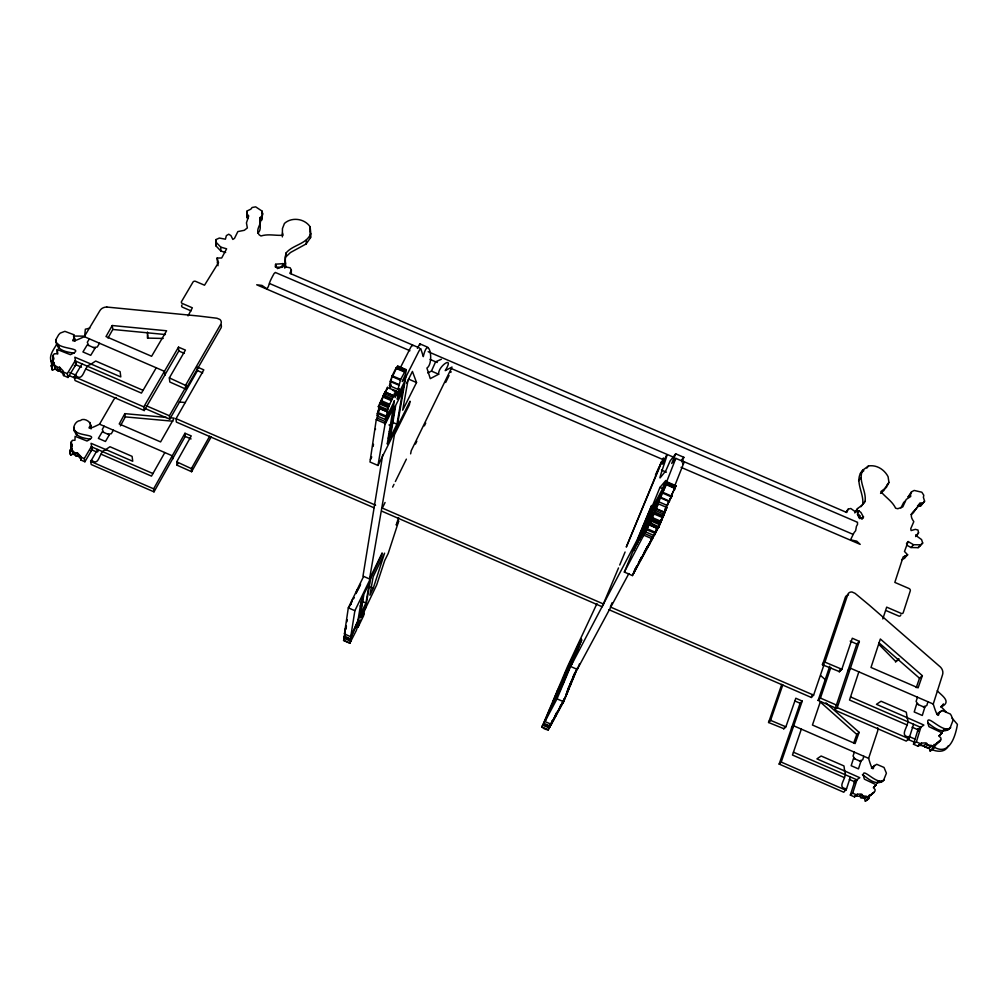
<?xml version="1.0" encoding="UTF-8"?>
<svg xmlns="http://www.w3.org/2000/svg" width="1008" height="1008" viewBox="0 0 1008 1008"><rect width="100%" height="100%" fill="white"/><g stroke="black" fill="none" stroke-linecap="round" stroke-linejoin="round"><path stroke-width="1.5" d="M147.458 332.023L147.445 338.096L163.17 338.449M147.848 337.743L147.735 334.845M441.34 359.264L435.62 361.809L431.437 371.095L427.745 372.947M257.67 233.239C263.592 228.526 256.788 220.122 261.664 216.115L262.66 213.809L261.967 211.037L255.654 206.854L252.113 207.497L250.841 209.16L247.199 210.911L246.784 217.022L247.691 218.66L246.784 213.041M259.724 221.495L261.614 220.072L261.664 216.115M261.929 213.683L261.967 211.037M90.367 439.148C84.47 438.316 76.999 437.296 74.466 431.273C72.311 427.09 75.65 420.727 80.338 420.563C83.236 417.564 89.939 420.966 90.531 424.62L91.048 428.954M90.569 425.666L91.136 427.858L89.964 422.428M262.66 213.809L261.614 220.072M74.176 353.14C67.7 352.17 59.485 351.086 56.662 344.509L55.692 339.973L58.64 334.782L60.228 333.106L64.877 331.342L73.735 334.669L74.731 340.843M74.453 338.6L75.071 340.969L73.735 334.669M247.678 214.691L248.724 215.914L246.443 222.907L247.351 227.921L244.314 230.303L237.85 231.588L234.499 238.354L232.835 239.425L230.945 235.607L228.74 234.221L226.372 235.607L225.414 239.198L219.341 238.052L216.052 239.564L216.002 242.172L220.777 247.136L226.624 248.812L221.684 258.01L217.136 258.023L218.522 262.609L204.523 285.214L195.615 281.371A1.953 1.663 1.2 0 0 193.057 281.975L181.478 301.644A1.676 1.436 0.4 0 0 182.297 303.471L192.352 307.805L188.03 315.869M217.249 261.891L218.03 265.721M860.895 506.734L865.053 501.417C866.691 490.757 857.619 480.69 862.722 470.194L868.455 465.986C876.595 464.537 884.356 469.564 888.073 476.645L888.955 482.441L886.372 487.431L880.879 491.564C885.616 497.473 892.256 501.14 895.621 508.208L897.788 508.725L902.803 506.873L906.205 499.451L910.703 496.49L910.476 494.134L911.56 491.828L914.193 490.442L921.829 492.219L923.794 495.256L923.391 497.322L924.588 501.19L920.669 505.89L917.406 506.192L919.939 503.257L923.227 502.954M275.411 267.12L275.864 264.159L282.971 263.668A3.679 3.137 5.1 0 1 282.996 264.524L281.207 267.019A7.245 6.161 5 0 1 279.632 267.548L276.419 267.12L275.474 264.575M275.537 266.893L275.612 264.335M282.845 266.049L282.933 263.504M284.747 268.141L285.554 266.944L285.214 257.292L286.058 252.983C292.912 244.679 306.281 244.402 310.792 233.73L310.149 226.863C304.756 218.572 291.766 216.707 284.445 223.436L282.442 228.589L282.353 236.905M285.554 266.944L285.075 261.135L286.058 252.983M384.035 394.897L383.846 395.665M291.224 273.937L291.375 270.131L290.178 267.8L284.533 266.729L283.903 265.822L285.692 263.113M72.047 447.88L71.555 450.311L70.888 447.136L71.719 444.226L70.951 442.777L72.362 440.307L74.957 440.269L75.109 436.313L87.016 441.013C102.501 433.062 74.038 437.598 73.811 428.047L73.66 427.48M53.903 362.389L53.348 365.009L52.529 361.154L53.474 358.016L52.63 356.441L54.193 353.795L57.065 353.77L57.254 349.499L70.384 354.677C88.112 346.802 56.057 350.595 55.856 340.591L55.692 339.973M285.919 256.838L290.468 252.517L306.18 243.936L306.394 240.043M549.297 727.511L550.091 726.062L549.688 727.322C542.405 720.859 537.856 728.419 548.226 729.905L549.297 727.511L543.01 724.865M309.985 229.484L310.149 226.863M306.18 243.936L310.565 237.623L310.792 233.73M78.536 454.973L78.435 455.641M344.358 637.812L350.771 640.798L349.814 643.23L343.577 640.508L344.522 638.064M675.914 485.73L674.44 490.014M681.95 462.067L683.84 457.304L675.7 453.814L670.144 460.908L665.784 470.849L660.316 477.641C657.418 481.723 674.982 435.506 662.483 464.096L663.453 457.972L626.283 547.067L661.5 461.777L660.82 463.189M358.004 620.21L359.856 615.913L361.872 603.893L360.272 606.551L358.042 620.021C356.164 627.404 349.776 638.014 350.771 640.798M387.463 387.727L396.043 390.776L395.086 397.543L399.382 388.735L397.971 389.39L389.466 385.623L391.847 376.463L395.136 369.747L396.396 367.718L405.04 371.398L406.3 369.684L405.506 374.233L402.242 381.553L405.758 377.219L418.635 351.704A8.102 0.97 -66.9 0 1 420.815 348.73L423.297 356.63C428.589 333.32 434.826 362.83 426.913 368.071L430.29 378.63L438.669 374.22C437.699 366.37 455.288 354.274 445.208 370.629L452 367.051L411.239 450.677L410.621 453.852M940.01 741.107L936.104 743.841L940.741 739.922L940.981 738.133L938.977 735.979L942.178 732.929L928.948 726.667C922.66 708.145 942.43 734.656 950.103 727.889L953.051 720.329L951.338 715.604L950.317 714.017L942.178 710.539L936.974 714.105L942.178 710.539M384.968 393.473C385.333 390.789 381.893 398.878 383.582 396.232M397.971 389.39L400.667 379.386L405.04 371.398M673.646 490.354L674.755 488.313L667.321 505.487L658.766 501.795L667.346 482.038L675.902 485.743L675.259 486.914M675.7 453.814L671.706 463.453L675.801 458.338L684.205 461.992L675.36 484.268M384.98 392.011L393.889 395.804L384.98 392.011L378.328 406.703L386.87 410.382L387.866 408.958L387.488 411.692L378.643 408.139L379.348 405.279L378.328 406.703M350.62 640.546L343.917 637.447L345.404 633.44M356.341 625.124L350.746 636.716L344.434 633.956L348.314 607.837L363.623 576.387M378.378 415.485L376.261 419.643L369.974 461.992L377.975 465.457L410.029 401.222L409.374 404.813L394.418 434.801L369.52 578.957L362.981 576.11L382.738 454.658M378.983 408.026L376.816 415.85L385.27 419.504L392.591 404.989L391.457 411.755L385.106 424.393L385.484 421.684L391.961 408.82M345.253 631.399L344.434 633.956M376.753 420.235L377.08 418.043L385.484 421.684L377.975 465.457M346.941 621.747L347.243 619.693M373.162 446.431L373.477 444.289M649.631 543.123L649.757 541.939A16.569 0.718 -66.7 0 0 649.669 542.065M352.876 598.525L350.658 604.472M356.189 593.536L356.593 590.94M356.857 592.175L357.26 589.579M392.994 409.387L395.035 406.123L391.684 426.107L389.227 432.054L394.38 400.68L392.54 405.266M350.746 636.716L354.879 610.709L381.692 555.395L382.145 552.938L369.52 578.957M385.27 419.504L387.488 411.692M351.376 635.393L356.593 623.498M551.351 723.391L550.418 725.621L551.061 723.782M360.914 602.671L363.334 595.148L360.247 606.073L361.998 603.099L362.741 598.727M382.536 398.5L382.246 399.546M554.942 717.368L555.824 715.302M365.929 603.011L369.432 582.826L363.938 594.166L360.574 614.099L365.929 603.011L362.149 601.373M396.938 424.217L402.583 391.684L395.716 405.342L390.31 437.497L396.938 424.217L392.956 422.491M349.814 643.23L356.252 630.63L359.667 620.449L360.247 619.933L358.004 627.266L363.661 615.636L364.077 613.242L361.822 617.551L365.463 608.492L370.805 577.861M397.039 427.253L405.758 377.219M390.613 381.818L390.613 384.048M358.042 620.021L356.013 627.115M408.001 380.192L402.683 410.218L416.531 382.536L412.423 371.423L406.539 383.279M658.526 527.612L659.081 525.987L657.77 528.608L649.165 524.891C650.16 519.775 652.604 526.088 658.526 527.612L664.927 512.329L656.208 508.687M657.77 528.608L649.19 524.626L645.674 531.922L654.217 535.613L657.783 528.331M246.784 217.022L247.199 210.911M675.826 458.388L662.067 493.479L667.321 482.051M870.143 794.632L868.493 797.227L874.906 791.255L875.146 789.604L873.369 787.639L876.317 784.829L864.373 779.146C858.917 762.174 876.519 786.416 883.613 780.167L886.41 773.224L884.016 767.441L876.67 764.291L871.378 768.146M656.296 508.612L649.883 523.883M380.192 404.662L380.243 404.435A7.346 0.945 -66.6 0 0 380.331 403.906M351.049 604.334L351.187 603.691L350.948 604.397M865.053 501.417L862.709 504.365C864.322 492.975 853.385 480.287 862.722 470.194M392.036 377.471L395.64 369.911M386.87 410.382L393.838 395.451M451.067 371.599L450.828 372.469M862.319 504.97L857.493 508.586L856.649 511.749L855.515 511.888L850.777 508.486L848.144 509.204L845.851 512.14M854.822 512.933L857.493 508.586M907.162 717.646L906.293 712.177L881.042 701.24L876.443 704.327L906.557 717.381C912.416 723.895 896.679 735.802 909.518 737.113L909.077 738.776L906.242 741.094L834.737 710.073L856.813 644.049L859.37 641.365L852.302 638.24L841.919 669.01L839.412 671.605L822.49 664.751L845.384 597.139A4.813 4.196 38.8 0 1 847.526 595.111A4.914 4.284 38.8 0 1 848.522 594.871M667.636 504.139L667.321 505.487M844.679 770.969L843.961 765.941L821.142 756.013L816.908 758.873L844.124 770.717C849.379 776.74 834.838 787.525 846.531 788.798L843.784 792.225L779.146 764.077L800.113 703.282L802.217 701.089L795.816 698.242L785.963 726.592L783.896 728.721L768.587 722.497L781.767 684.344M555.912 715.088L556.542 713.135L556.013 714.571M655.994 531.859L657.178 528.658L656.586 530.41M284.785 266.339L284.823 264.965M390.965 385.094L389.894 388.408M637.056 565.967L636.489 567.491M556.013 714.836L556.718 713.084M918.175 746.273L918.59 745.403L923.845 745.567L925.092 747.155L929.2 748.062L930.044 750.935L932.98 748.654L932.135 745.769L928.003 744.874L925.571 742.883L921.476 743.11L918.175 746.273L913.487 744.232L917.973 729.742L920.833 727.398L850.55 696.931M927.952 701.757L926.755 705.65L923.278 706.759M913.487 744.232L916.348 741.938L920.833 727.398M562.754 702.689L563.938 700.031M943.362 703.886L943.022 704.668M917.444 697.208L916.096 701.505L918.401 704.642M909.518 737.113L913.588 724.248M939.91 711.698L939.053 712.58C938.41 721.627 933.937 706.117 933.244 704.038L942.556 674.717A7.61 6.552 43.8 0 0 940.527 667.132L869.11 605.002L855.036 593.334L852.062 592.011A4.939 4.297 38.7 0 0 850.021 592.263A4.838 4.221 38.7 0 0 847.867 594.292L824.935 662.13L822.49 664.751M549.902 725.999L550.532 724.235M550.721 724.815L551.225 723.353M863.843 756.277L862.684 759.856L859.496 760.901M854.57 796.925L854.96 796.131L859.748 796.257L860.857 797.706L864.587 798.512L865.305 801.146L867.712 799.294L866.981 796.648L863.239 795.829L861.046 794.027L857.329 794.241L854.57 796.925L850.336 795.073L852.68 793.195L856.976 779.839L793.447 752.195M373.325 588.08L384.577 553.165L373.162 576.74L369.886 595.211L373.325 588.08L370.831 586.984M548.226 729.905L550.431 724.387M850.336 795.073L854.62 781.767L856.976 779.839M398.626 517.532L396.207 524.992L398.727 521.048L388.193 553.48L384.691 560.574L376.715 584.854L365.463 608.492M854.33 752.144L853.045 756.101L855.086 758.986M550.066 726.037L551.225 723.542M550.746 724.223L550.154 725.823M882.806 618.925L886.675 607.144L901.202 613.406A1.701 1.474 40.5 0 0 903.193 612.763L910.3 590.789A1.978 1.701 39.6 0 0 908.977 588.496L894.827 582.397L903.143 556.933L907.654 554.828L904.491 551.477L908.158 541.561L913.538 544.711L920.707 544.837L922.685 543.022L921.564 539.57L916.436 535.878L918.553 532.728L917.973 530.044L915.365 529.364L911.093 530.573L910.766 528.633L913.815 521.615C906.62 512.051 917.028 511.283 919.939 503.257M846.531 788.798L850.424 776.992M563.182 702.097L563.888 700.157M874.579 765.362L873.785 766.181C873.092 774.472 869.211 760.284 868.619 758.356L877.552 731.367A6.892 6.073 45.9 0 0 877.691 727.826M858.854 671.845L849.53 700.018L906.973 724.916M834.737 710.073L837.257 707.629L859.37 641.365M661.223 520.985L660.379 522.938L662.143 518.843L659.9 523.48M863.465 517.066L860.958 512.492L858.955 510.955A3.742 3.213 35.4 0 0 858.287 511.522L857.594 514.534A7.358 6.313 35.5 0 0 858.287 516.046C858.854 520.43 866.225 515.302 861.903 519.007M839.412 671.605L840.181 669.312M900.787 614.918L900.635 615.371A1.701 1.462 40.6 0 1 898.657 616.001L886.347 610.697M835.745 708.07L818.131 700.421L829.76 666.212M818.131 700.421L820.436 698.09L830.781 667.598M820.361 701.719L812.448 725.029L855.086 743.551L859.131 732.362L825.93 702.866M801.335 729.124L792.477 755.03L844.402 777.622M608.92 609.676L811.339 697.473L813.607 695.129L824.027 664.663M811.339 697.473L812.36 694.512M385.736 392.44L386.518 390.487M672.235 494.134L671.908 494.966M779.146 764.077L781.213 762.073L802.217 701.089M900.925 507.944L903.71 502.412L905.423 501.026M916.234 687.645L919.523 678.233L922.358 675.688L880.337 638.996L871 667.46L918.112 687.847L922.358 675.688M653.108 513.689L643.331 535.903L651.848 516.827L645.674 531.922M768.587 722.497L770.591 720.355L782.838 684.785M655.943 531.997L658.174 526.529L656.662 530.321M658.438 526.604L657.884 528.053L658.526 526.667L658.186 527.297M211.214 436.88L191.608 471.706L177.093 465.23L176.728 461.84L191.255 435.922L184.968 433.264L185.207 436.439L153.997 491.854L91.237 464.524L90.632 461.399L91.476 460.089C100.094 467.51 98.507 449.984 106.331 449.782L132.741 461.273L132.098 456.359L109.948 446.733L105.802 449.555M571.12 682.34L571.738 680.917L570.982 682.681M853.776 742.808L856.8 734.441L859.131 732.362M379.512 406.678L379.121 407.786L379.55 406.93M563.737 700.497L562.88 702.4M291.375 270.131L289.838 273.307L846.77 512.505L848.144 509.204M550.834 723.782L551.074 723.139L550.859 723.92M660.555 521.64L659.66 523.832M915.629 536.609L918.553 532.728M221.143 324.992A4.75 4.095 1.4 0 1 221.042 327.865L185.787 389.088L169.785 381.994L169.357 377.899L185.422 350.091L178.492 347.155L178.781 351.011L144.232 410.546L75.008 380.52L74.277 376.715L75.222 375.304C84.609 383.443 83.11 364.417 91.678 364.304L120.796 376.929L120.103 371.612L95.697 361.04L91.098 364.064M664.726 510.413L665.242 509.103M649.681 520.141L651.017 516.55L639.173 540.023L649.53 520.405M345.089 637.321L343.577 640.508M548.995 711.346L549.725 709.393M659.749 522.85L660.164 521.842M551.893 721.904L552.296 721.073M551.237 723.164L551.048 723.794M659.761 523.328L660.442 521.564M662.773 517.406L664.461 513.261L662.722 516.436M572.38 678.964L572.04 679.946M656.447 530.662L655.742 532.388M384.615 394.619L384.451 395.023A14.503 1.877 -66.7 0 1 384.262 395.514M152.939 473.546L91.3 446.72L91.892 449.883L84.886 461.765L80.791 459.976L81.119 459.169L77.931 455.868L76.154 456.044L73.143 453.928L70.736 455.162L69.716 451.345L70.321 449.782L72.248 448.925L70.888 447.136M70.396 454.495L70.321 449.782M662.747 517.28L663.592 515.39M859.509 518.616L859.081 516.6M948.137 729.212L947.117 730.233C940.099 732.602 933.471 727.297 928.129 723.064M564.001 699.854L564.48 698.456A19.013 0.643 -66.9 0 0 564.505 698.33M659.32 524.588L658.715 526.075M670.874 496.528L671.315 495.394M550.91 724.349L551.212 723.694M550.67 724.198L550.368 724.966M671.492 495.218L671.063 496.478L671.668 495.344M80.791 459.976L80.476 456.032L77.288 452.718L75.487 452.894L71.681 450.992L70.056 452.012L70.736 455.162M554.022 718.502L553.909 718.578M391.608 378.743L390.865 380.533M550.544 724.865L550.771 724.273L550.406 725.231M570.805 682.958L570.503 683.802L570.843 683.008M882.113 781.15L881.168 782.095C874.062 784.577 867.951 778.34 862.382 774.648M143.073 390.335L75.083 360.877L75.814 364.72L68.015 377.483L63.504 375.53L63.869 374.661L60.367 371.057L58.388 371.234L55.075 368.928L52.429 370.238L51.219 365.677L51.899 364.001L54.029 363.094L52.529 361.154M649.177 543.803L648.623 545.152M628.891 573.514L577.244 669.375L570.654 666.502L637.27 539.708L651.697 505.411L624.343 572.078L632.432 575.581L652.428 538.902L656.372 529.2M645.107 550.784L643.709 554.236L645.296 551.326M647.023 546.752L645.007 551.401M647.212 546.916L645.8 550.381L648.988 543.577M648.837 545.404L651.168 539.671M649.366 544.433L652.277 537.264M652.352 537.793L651.785 539.242L652.126 538.537M654.217 535.613L657.594 527.297M664.587 510.451L667.258 504.34M658.715 525.659L659.169 524.651L658.766 525.332M381.566 400.756L380.722 402.343L381.44 400.151M624.343 572.078L644.591 533.56L653.108 537.226C649.467 544.572 654.457 533.572 652.705 537.012M632.432 575.581L635.317 568.487M633.541 573.476L635.242 569.306M634.032 572.582L636.854 565.627M639.009 561.998L637.623 565.412L639.16 562.577M641.315 557.273L638.896 562.615M641.05 558.243L639.652 561.67L641.214 558.823M643.079 554.526L641.68 557.966L643.255 555.08M643.495 554.148L644.981 550.519M648.245 545.819L647.716 547.142L648.371 545.756M555.093 715.894L555.358 715.138L554.854 716.449M612.146 602.645L610.369 606.992L813.607 695.129M659.975 487.381L648.194 516.121L662.067 489.611L665.797 480.488L659.975 487.381L662.647 488.527M659.786 495.898L654.066 510.035L662.42 490.871M636.565 567.05L636.993 565.967L636.527 566.874M665.973 509.317L664.713 512.278M555.66 715.504L554.526 717.973M569.596 686.511L566.345 694.411L567.592 692.118M575.341 672.475L569.066 686.851M381.793 511.169L602.192 606.766L618.521 567.92M619.718 565.022L625.086 552.006M562.741 703.307L566.962 693.277M570.465 684.482L576.589 669.829M552.119 704.857L544.963 721.526L551.326 724.311L563.636 701.744L577.609 667.876M577.244 669.375L579.575 663.73M635.267 569.797L636.237 568.109M63.504 375.53L63.088 370.831L59.573 367.227L57.595 367.403L55.112 365.463L53.386 365.324L51.597 366.408L52.429 370.238M549.688 727.322L552.586 720.695M551.326 724.311L553.531 718.981M553.064 720.544L554.526 717.028M553.241 720.745L556.492 712.87M557.437 711.572L555.005 717.217M557.953 711.648L560.536 705.575M560.776 705.55L558.23 711.131M561.708 703.823L560.435 706.734M563.396 700.321L559.503 708.813M564.392 698.468L560.801 706.419M562.918 702.223L562.162 704.151L563.611 700.799M671.895 494.21L672.349 493.114M658.766 501.795L659.106 500.459L655.162 509.683L658.312 503.811L666.918 507.528L664.927 512.329M378.076 411.894L378.832 410.105A7.384 0.945 -66.6 0 1 379.298 409.046L379.499 408.593M541.926 727.159L567.353 666.968L596.975 603.553M543.136 724.639L550.015 708.863M557.651 690.543L552.964 701.896L559.125 687.708M544.963 721.526L557.008 698.859L581.767 639.702L570.654 666.502M570.125 684.331L570.692 682.983M658.312 503.811L656.636 507.73M393.889 395.804L396.043 390.776M571.045 682.164L571.675 681.055M551.741 722.282L552.308 720.934M346.223 628.526L346.21 628.853M659.723 524.248L659.812 523.946A19.417 0.869 -66.7 0 1 660.568 522.182L660.908 521.401M551.943 722.144L552.056 721.148M572.116 679.77L572.531 678.8M648.623 544.799L649.051 543.803L648.724 544.711M660.202 522.346L659.824 523.177M556.088 714.42L556.643 713.16M657.77 527.902L658.312 526.73M381.667 400.945L381.339 401.726A19.303 2.507 -66.7 0 1 381.011 402.444M552.094 704.882L559.503 690.052L550.053 708.788M555.925 713.727L555.912 713.891M662.508 517.444L661.689 519.385A16.72 0.743 -66.7 0 1 660.668 521.741M672.386 494.764L670.912 497.977M566.861 691.967L568.424 688.363M665.708 507.982L667.447 504.252M671.53 495.886L670.887 497.322M651.722 517.066L653.713 512.53L653.171 513.551M57.809 353.947L57.254 349.499M417.388 348.34L419.807 343.829L427.846 347.281M567.857 689.018L569.457 685.44M570.024 684.167L571.624 680.576M572.821 677.729L573.892 675.335M573.035 677.628L573.867 675.801M658.665 526.226L659.219 525.004M546.311 718.654L545.53 720.178M345.24 634.423L344.61 635.872M655.452 475.033L659.207 466.729M552.699 721.438L551.893 722.95M670.723 498.368L667.699 503.446M661.765 518.855L662.319 517.671M658.678 526.34L659.471 524.689M659.824 465.343L660.404 464.071M564.971 697.725L565.286 697.032L564.984 697.624M381.641 399.71L382.536 398.336M938.965 735.815L942.178 732.929M377.912 412.461L378.567 411.138M672.815 492.055L673.231 491.161M572.998 677.855L573.451 676.897M664.537 512.644L663.844 514.067M346.286 625.59L346.223 626.018M873.659 787.248L876.317 784.829M378.781 410.344L379.436 408.971M660.757 520.519L661.147 519.737M366.307 603.666L360.335 617.866L365.753 606.879M387.538 387.11L385.321 391.784M353.707 598.626L354.224 597.568M357.777 590.159L360.423 584.716M345.215 629.231L346.45 626.674M345.114 629.874L346.349 627.329M348.856 607.698L352.031 601.171M357.223 590.839L360.536 584.035M415.435 444.062L416.808 441.252M424.355 425.867L425.729 423.07M445.649 382.498L449.077 375.505M385.069 502.501L382.322 508.095L603.603 604.057M392.629 487.116L394.002 484.319M395.375 481.522L406.375 459.144M74.554 429.975L74.466 431.273M404.258 385.799L397.253 399.307L397.984 394.997L405.254 380.117M370.415 459.61L371.763 456.939M344.257 636.754L343.917 637.447M930.044 750.935L934.63 746.802L933.849 744.584L936.419 744.383L939.053 741.548M930.863 750.721L934.63 746.802M401.121 366.232L410.319 348.125A8.102 1.008 -66.9 0 1 412.537 345.164L412.789 345.832M378 412.033L378.529 410.999M916.461 508.208L913.311 512.858L910.917 514.496M378.655 410.747L379.525 409.261M673.747 489.737L674.264 488.741M865.305 801.146L868.468 799.092L869.249 797.58L868.568 795.551L870.899 795.362M277.439 268.619L279.216 267.586M664.133 513.841L663.44 515.327A14.591 0.655 -66.7 0 0 662.747 516.902M56.763 343.111L56.662 344.509M885.893 486.688L883.953 490.417L880.551 493.391M556.907 691.954L571.045 665.015M640.609 532.426L663.755 488.326M561.897 685.516L558.634 692.559L563.548 682.391L560.196 689.548M648.711 522.761L650.072 520.178M574.031 674.516L577.634 667.813M573.149 676.557L574.61 673.835M570.188 685.125L571.397 682.87M569.608 686.524L570.818 684.281M660.467 520.607L661.097 519.435M120.406 425.893L125.294 416.896L124.828 413.645L166.446 417.425M566.735 692.395L568.55 689.044M663.793 513.286L666.918 507.528M567.882 690.694L569.092 688.451M565.816 694.764L567.441 691.778M124.828 413.645L119.221 423.952L160.6 441.92L174.157 418.131L169.533 417.715M375.304 429.547L375.341 429.471A5.645 0.706 -66.6 0 1 375.518 428.854M557.903 710.842L558.23 710.224L555.723 715.743M563.018 701.417L563.359 700.787M639.475 560.864L640.004 559.881M645.574 549.637L646.128 548.617M640.937 558.86L641.466 557.89M647.111 547.52L647.653 546.525M396.547 367.744L397.795 366.005L406.3 369.684M191.608 471.706L191.394 468.632L209.689 436.199M178.088 463L177.093 465.23M396.749 368.563L396.283 369.369M112.228 325.521L106.004 336.571L151.603 356.29L166.61 330.775L112.228 325.521L112.795 329.465L107.982 338.033M670.396 498.33L669.803 499.111M153.997 491.854L153.632 488.83L184.968 433.264M164.833 452.554L151.49 476.116L101.077 454.18M373.905 507.742L176.337 422.062L176.06 418.648L203.818 369.873L198.589 367.618M185.787 389.088L185.522 385.358L220.928 323.959A4.763 4.108 1.4 0 0 221.029 321.073A4.864 4.196 1.4 0 0 219.883 319.46L216.959 318.238L199.118 316.071L106.798 307.049M145.127 408.517L169.735 419.189L169.42 415.762L186.442 385.988M169.735 419.189L197.48 370.616L197.278 367.051M181.969 304.996L181.742 305.399A1.663 1.424 0.3 0 0 182.549 307.226L191.066 310.892M56.826 344.119C53.626 349.65 46.57 358.18 53.348 363.976M90.455 425.729C84.798 431.726 97.763 425.048 99.54 424.192L113.589 399.924A6.766 5.884 -4.8 0 1 116.109 397.48M91.476 460.089L97.637 449.48L98.015 451.584M144.232 410.546L143.791 406.867L178.492 347.155M156.253 367.794L141.448 393.107L85.856 369.004M113.375 430.202L111.296 433.742L107.856 434.209M84.886 461.765L84.256 458.627L91.3 446.72M104.164 426.208L102.287 429.395L103.585 432.344M74.252 338.234C67.99 344.673 82.341 337.529 84.281 336.647L99.893 310.653A7.459 6.338 -2.9 0 1 106.798 307.049M75.222 375.304L82.076 363.901M99.54 343.249L97.234 347.054L93.429 347.521M68.015 377.483L67.259 373.666L75.083 360.877M89.384 338.864L87.293 342.292L88.717 345.479M937.049 743.4L940.741 739.922M872.487 793.145L871.807 794.216L874.226 792.338M391.457 411.755L392.944 409.702M948.011 746.071C945.365 752.548 937.352 751.943 931.997 749.624M378.756 410.81L379.462 410.067M922.685 543.022L918.137 547.659L910.993 547.533L906.557 545.026M866.893 468.027L868.455 465.986M858.589 480.74L860.895 477.716M920.669 505.89L924.588 501.19M857.569 512.833L859.118 510.867M886.536 485.44L888.955 482.441M861.991 518.755L863.554 516.814M681.433 460.139L682.403 458.968M683.197 458.023L683.84 457.304M911.56 491.828L907.969 497.108L910.476 494.134M682.592 463.768L684.18 461.941M918.779 506.356L921.325 503.42M906.482 543.451L908.158 541.561M910.993 547.533L913.538 544.711M901.618 559.654L903.962 558.671L907.654 554.828M918.137 547.659L920.707 544.837M768.55 721.904L770.54 719.75M822.44 664.096L824.884 661.475M783.594 728.86L785.963 726.592M839.084 671.744L841.919 669.01M940.653 706.961L942.757 704.92M855.175 511.522L856.775 509.998M390.676 384.779L389.504 385.749M898.909 658.778L895.797 661.538L878.762 644.251M895.495 661.979L898.657 659.345M854.96 796.131L857.329 794.241M918.59 745.403L921.476 743.11M859.748 796.257L862.117 794.38M876.67 782.901L879.102 780.973M923.845 745.567L926.755 743.274M942.19 731.09L945.151 728.746M877.313 782.914L879.745 780.998M942.896 731.115L945.869 728.771M860.857 797.706L863.239 795.829M925.092 747.155L928.003 744.874M881.168 782.095L883.613 780.167M947.117 730.233L950.103 727.889M881.71 781.817L884.167 779.89M947.709 729.931L950.695 727.587M863.78 798.172L866.174 796.307M928.318 747.684L931.241 745.391M864.587 798.512L866.981 796.648M929.2 748.062L932.135 745.769M870.925 794.619L873.344 792.742M933.471 746.676L936.419 744.383M866.842 799.445L869.249 797.58M860.404 473.243L863.831 470.723M855.275 780.923L854.167 781.565L859.799 777.71L844.124 770.717M918.666 728.822L917.456 729.527L923.895 725.08L906.557 717.381M872.172 767.34L873.18 767.012M860.454 795.816L859.786 796.005M867.712 799.294L868.468 799.092M932.98 748.654L933.799 748.453M276.709 267.725L282.694 267.246M73.408 336.042L84.672 336.155L85.34 329.225L89.825 328.104M125.294 416.896L172.897 421.218M179.172 401.965L185.409 402.545M112.795 329.465L165.4 334.543M185.207 436.439L191.066 438.921M178.781 351.011L184.376 353.367M225.628 252.491L220.878 251.03L216.128 246.091L216.052 239.564M934.769 747.482C949.964 755.698 955.597 735.323 957.424 724.424L952.195 718.238M91.678 364.304L74.806 357.185L76.306 364.934L76.18 364.279M106.331 449.782L91.035 443.306L92.345 450.085L92.093 448.862M824.935 662.13L841.592 669.161M770.591 720.355L785.66 726.73M855.212 783.292L854.267 782.876M928.129 748.125L919.472 744.383M269.615 283.55L419.542 347.999M428.186 351.716L673.697 457.254M682.366 460.984L852.907 534.29M409.916 350.734L256.712 284.785L261.979 285.415L266.087 288.25A20.777 17.728 4.7 0 0 267.183 288.641L267.259 288.515A90.506 76.394 1.3 0 0 268.456 286.272C269.64 281.408 271.744 277.843 274.05 273.596A49.266 42.462 6.1 0 1 275.323 272.45L857.493 522.283L857.506 523.064A52.479 45.599 34 0 1 857.506 524.261L857.493 524.513A27.014 23.197 36.9 0 0 856.422 526.365L855.628 530.762A89.321 76.419 39.8 0 0 854.053 532.703L850.676 539.545A21.092 18.144 35.7 0 0 851.735 540.086L856.775 541.17L860.189 544.37L681.043 467.334M430.063 359.402L437.27 362.502M451.66 368.689L663.718 459.887M431.437 371.095L438.669 374.22M661.5 470.093L666.376 472.185M397.442 366.307L405.922 369.961M667.233 482.454L675.814 486.146M396.812 367.429L405.304 371.083M666.767 483.638L675.36 487.343M666.641 484.016L675.272 487.784M396.182 367.857L404.687 371.524M666.628 484.294L675.221 487.998M395.892 368.285L404.397 371.952M666.452 484.772L675.058 488.477M408.618 379.134L416.531 382.536M392.137 375.719L400.667 379.386M663.277 492.509L671.908 496.226M391.847 376.463L400.378 380.142M662.962 493.24L671.58 496.957M390.323 380.822L398.828 384.489M661.034 497.461L669.64 501.165M390.134 381.427L398.639 385.094M660.757 498.028L669.375 501.732M392.452 390.197L398.072 392.616M394.279 393.359L397.089 394.569M656.132 508.864L664.864 512.669M384.149 393.536L392.692 397.215M655.591 510.565L664.222 514.294M383.443 395.035L391.986 398.727M654.935 512.114L663.566 515.831M383.002 396.194L391.545 399.874M654.431 513.248L663.062 516.965M382.775 396.938L391.306 400.617M654.104 513.954L662.735 517.671M381.074 400.579L389.617 404.258M652.529 517.671L661.172 521.401M380.558 402.003L389.088 405.682M651.899 519.057L660.53 522.787M380.306 402.923L388.836 406.602M651.483 519.914L660.114 523.643M380.104 403.087L388.647 406.766M651.433 520.141L660.064 523.858M379.575 403.893L388.105 407.585M651.105 521.048L659.736 524.777M378.643 405.833L387.185 409.513M650.273 523.039L658.904 526.768M378.643 408.139L387.148 411.806M377.66 412.385L386.14 416.039M647.237 528.746L655.817 532.451M377.181 413.381L385.661 417.035M646.808 529.767L655.389 533.471M388.975 424.948L391.684 426.107M376.261 419.643L384.678 423.284M643.91 535.223L652.428 538.902M850.21 641.126L856.813 644.049M197.48 370.616L202.684 372.859M84.281 336.647L164.443 371.335L164.972 375.203M933.244 704.038L850.412 668.203L847.678 670.698M820.436 698.09L836.703 705.146M75.814 364.72L81.509 367.189M912.064 727.184L917.973 729.742M74.34 365.425L75.159 365.791M917.595 730.951L918.452 731.329M69.791 372.557L76.381 375.417M146.122 405.67L169.42 415.762M176.06 418.648L375.631 505.197M908.838 736.42L915.075 739.129M62.723 371.7L67.259 373.666M74.277 376.715L143.791 406.867M837.257 707.629L909.077 738.776M916.348 741.938L921.047 743.967M69.338 375.644L75.65 378.378M907.414 739.154L914.747 742.329M794.947 700.976L800.113 703.282M99.54 424.192L172.255 455.792L172.721 458.98M868.619 758.356L793.699 725.81L791.444 727.852M91.892 449.883L97.058 452.138M849.29 779.449L854.62 781.767M91.312 450.878L90.392 450.475M80.149 456.838L84.256 458.627M90.632 461.399L153.632 488.83M781.213 762.073L846.103 790.322M852.68 793.195L856.926 795.035M348.314 607.837L354.879 610.709M557.008 698.859L563.636 701.744M344.119 636.086L350.406 638.833M543.98 723.379L550.33 726.151M345.517 637.308L349.285 638.946M344.484 638.316L350.734 641.038M542.884 724.979L549.184 727.726M344.988 640.849L349.978 643.028M542.014 726.919L548.302 729.666M185.522 385.358L169.357 377.899M191.394 468.632L176.728 461.84M63.315 373.023L56.612 369.495M419.807 343.829L420.248 345.001M859.837 515.731L860.467 516.083M857.38 514.08L860.706 518.54M878.85 642.701L919.523 678.233M820.777 675.65L826.069 680.337M820.348 702.047L856.8 734.441M937.251 690.757C941.296 695.281 952.409 701.795 941.22 706.822L946.26 712.064M859.333 515.378L858.854 514.471M259.762 217.526C263.138 223.877 254.482 228.98 259.157 234.801L260.959 235.985C268.342 233.629 275.499 235.847 282.983 235.229L282.479 232.999M51.219 365.677L51.597 366.408M69.716 451.345L70.056 452.012M60.543 370.843L60.089 369.923M915.642 534.857L916.007 535.576M904.604 556.252L905.121 557.613M55.112 365.463L55.931 369.306M71.719 444.226L72.173 446.342M73.244 451.118L73.912 454.28M52.92 357.412L53.474 359.982M71.228 443.671L71.669 445.788M52.63 356.441L53.172 359.024M54.268 365.085L55.075 368.928M70.951 442.777L71.631 445.952L71.303 441.567M72.475 450.778L73.143 453.928M53.109 362.338L53.651 364.909M71.417 448.232L71.858 450.349M53.021 355.144L53.84 359.024M57.595 367.403L58.388 371.234M75.487 452.894L76.154 456.044M59.573 367.227L60.367 371.057M77.288 452.718L77.931 455.868M58.414 344.635L59.207 348.541M76.142 431.789L76.797 435.002M57.935 344.144L58.729 348.062M75.701 431.336L76.356 434.549M63.353 372.103L63.869 374.661M80.476 456.032L81.119 459.169M380.344 403.465L380.344 403.502A6.943 0.895 -66.6 0 1 380.331 403.918M309.91 230.782L310.565 237.623M186.039 384.968L186.304 388.697M191.86 468.266L192.087 471.341M51.181 360.599L51.32 363.195M920.09 544.975L920.115 545.832M217.136 258.023L217.211 260.606M216.002 242.172L216.128 246.091M220.777 247.136L220.878 251.03M659.396 524.488A26.926 1.184 -66.7 0 1 658.778 525.949M550.859 724.059A20.462 0.668 -66.9 0 1 551.011 723.681M638.593 562.477A16.191 0.68 -66.8 0 1 638.82 562.01M386.984 389.504A7.661 0.983 -66.7 0 1 387.173 389.138M388.836 433.717L388.307 437.245L390.323 434.221L391.469 427.367L388.836 433.717M388.219 438.127L387.248 443.986L389.416 439.664L390.159 435.204L388.219 438.127M924.777 707.414L922.295 715.466L914.206 711.963L916.713 703.924L924.777 707.414M860.857 761.494L858.476 768.89L851.168 765.715L853.562 758.318L860.857 761.494M638.014 541.22L636.779 544.597L641.176 535.21L638.014 541.22M637.547 542.09L633.641 550.481L637.547 542.09M642.083 530.057L636.426 543.841L651.332 515.592L657.14 501.392L642.083 530.057M559.478 687.38L554.753 698.783L563.951 681.307L568.802 669.627L559.478 687.38M565.853 671.908L562.804 679.253L571.309 662.987L581.389 638.707L565.853 671.908M637.661 564.367L637.661 564.367M109.33 434.839L105.449 441.466L98.368 438.379L102.274 431.777L109.33 434.839M95.054 348.214L90.733 355.32L82.933 351.943L87.268 344.849L95.054 348.214"/></g></svg>
